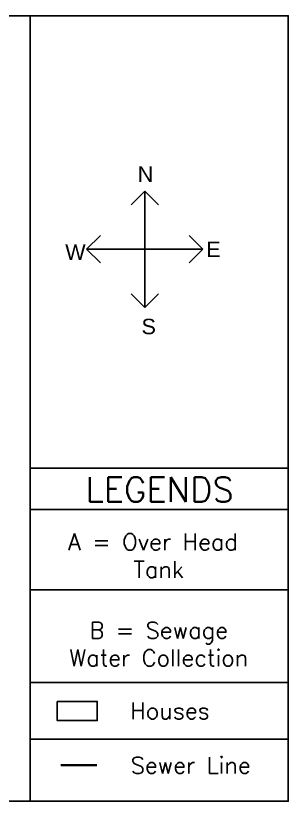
# Model space of a CAD drawing. Header units: millimetres. Extents: x 3197 to 59319, y 691 to 32741.
# Drawn here: x 39192 to 45771, y 12201 to 31182 of the extents above; entities that cross this region are included whole.
import ezdxf

# ---------------------------------------------------------------- set-up
doc = ezdxf.new("R2010")
doc.units = ezdxf.units.MM
doc.layers.add('Chainage_TXT', color=7, linetype='Continuous')
doc.styles.add('romans', font='romans.shx')
doc.styles.get("Standard").update_dxf_attribs({"font": 'arial.ttf'})

msp = doc.modelspace()

# ---------------------------------------------------------------- linework, layer by layer
at = {"color": 0}
for p, q in [((41976, 26610), (42307, 26941)), ((42307, 26941), (42307, 24135)), ((42638, 26610), (42307, 26941)), ((41235, 25868), (40904, 25538)), ((43379, 25868), (43710, 25538)), ((42307, 25538), (40904, 25538)), ((41235, 25207), (40904, 25538)), ((42307, 25538), (43710, 25538)), ((43379, 25207), (43710, 25538)), ((41976, 24465), (42307, 24135)), ((42638, 24465), (42307, 24135))]:
    msp.add_line(p, q, dxfattribs=at)
for p, q in [((39540, 13701), (39540, 12201)), ((45771, 12201), (45771, 13701)), ((39540, 12201), (45771, 12201))]:
    msp.add_line(p, q)
at = {"color": 143, "true_color": 0x7aafdf}
msp.add_line((40279, 13083), (41148, 13083), dxfattribs=at)
at = {"color": 177, "true_color": 0x293189}
for p, q in [((40279, 13073), (41148, 13073)), ((40279, 13063), (41148, 13063))]:
    msp.add_line(p, q, dxfattribs=at)
at = {"layer": 'Chainage_TXT'}
for p, q in [((39540, 31182), (39540, 12201)), ((39540, 20250), (45771, 20250)), ((39540, 20250), (45771, 20250)), ((39540, 13701), (39540, 20250)), ((45771, 20250), (45771, 13701)), ((39540, 19250), (45771, 19250)), ((39540, 19250), (45771, 19250)), ((45771, 17308), (39540, 17308)), ((39540, 17308), (45771, 17308)), ((39540, 15068), (45771, 15068)), ((39540, 15068), (45771, 15068)), ((39540, 13701), (45771, 13701)), ((45771, 13701), (39540, 13701))]:
    msp.add_line(p, q, dxfattribs=at)
at = {"layer": 'Chainage_TXT', "color": 0}
msp.add_lwpolyline([(18121, 31182), (45771, 31182), (45771, 12201), (18121, 12201)], close=True, dxfattribs=at)
at = {"layer": 'Chainage_TXT'}
msp.add_lwpolyline([(40196, 14613), (41162, 14613), (41162, 14151), (40196, 14151)], close=True, dxfattribs=at)

# ---------------------------------------------------------------- texts
at = {"color": 0, "char_height": 374, "attachment_point": 1}
for s, width, insert in [('N', 592.99, (42135, 27541)), ('W', 98.85, (40387, 25657)), ('E', 228.54, (43790, 25722)), ('S', 345.92, (42228, 23860))]:
    msp.add_mtext_dynamic_manual_height_columns(s, width=width, gutter_width=18.7, heights=[0], dxfattribs=dict(at, insert=insert))
at = {"color": 177, "true_color": 0x293189, "insert": (41967, 13269), "char_height": 400, "attachment_point": 1, "style": 'romans'}
msp.add_mtext_dynamic_manual_height_columns('{\\C256;Sewer Line}', width=3282.1, gutter_width=12.5, heights=[0], dxfattribs=at)
at = {"layer": 'Chainage_TXT', "attachment_point": 1, "style": 'romans'}
for s, width, insert, char_height in [('LEGENDS', 2829.89, (40882, 20033), 600), ('\\pxqc;A = Over Head                    Tank', 5152.83, (40068, 18668), 400), ('\\pxqc;B = Sewage Water Collection', 5152.83, (40068, 16532), 400), ('\\pxi-3,l4,t4;Houses', 3386.14, (41555, 14587), 400)]:
    msp.add_mtext_dynamic_manual_height_columns(s, width=width, gutter_width=12.5, heights=[0], dxfattribs=dict(at, insert=insert, char_height=char_height))

doc.saveas('drawing.dxf')
